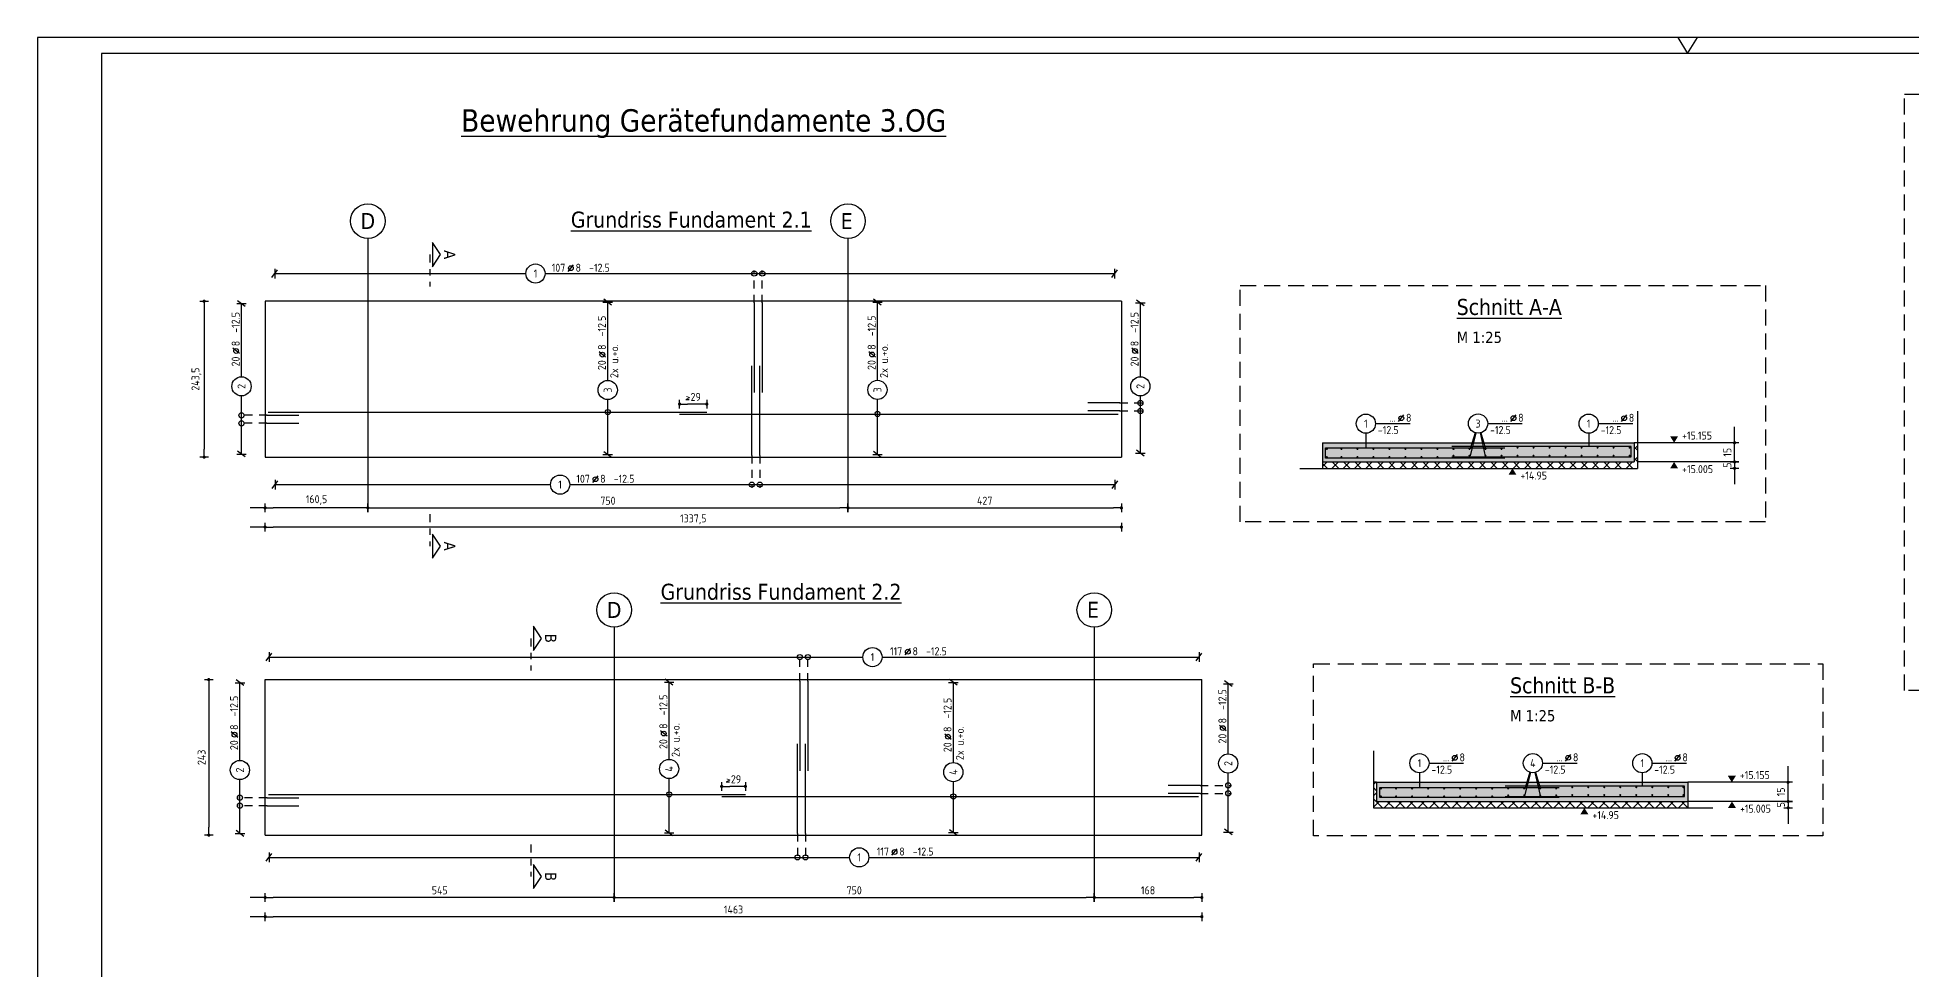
# Model space of a CAD drawing. Extents: x 22 to 185, y 12 to 71.
# Drawn here: x 133.61 to 162.88, y 47.18 to 61.74 of the extents above; entities that cross this region are included whole.
import ezdxf
from ezdxf.enums import TextEntityAlignment as Align

# ---------------------------------------------------------------- set-up
doc = ezdxf.new("R2010")
doc.units = 0
doc.header["$LTSCALE"] = 0.5
doc.header["$MEASUREMENT"] = 0
doc.header["$PDSIZE"] = 0.15
for name, pattern in [('AUSGEZOGEN', [1000.01, 1000, 0.01]), ('DASHDOTSMALL', [1.05, 0.5, -0.25, 0.05, -0.25]), ('STRICHLINIE', [0.75, 0.5, -0.25]), ('STRICHPUNKT2', [0.55, 0.25, -0.125, 0.05, -0.125]), ('VERDECKT', [0.375, 0.25, -0.125])]:
    doc.linetypes.add(name, pattern=pattern)
doc.layers.get('Defpoints').update_dxf_attribs({"linetype": 'CONTINUOUS'})
for name, color, linetype in [('ACHSEN', 7, 'CONTINUOUS'), ('APS', 7, 'CONTINUOUS'), ('BETON', 7, 'CONTINUOUS'), ('DETAIL', 7, 'CONTINUOUS'), ('grau_mittel', 7, 'CONTINUOUS'), ('HILFE', 7, 'CONTINUOUS'), ('koten', 7, 'CONTINUOUS'), ('MASSE', 7, 'CONTINUOUS'), ('OBJEKT', 7, 'CONTINUOUS'), ('RAHMEN', 7, 'CONTINUOUS'), ('RND', 7, 'CONTINUOUS'), ('SCHNITTE', 7, 'CONTINUOUS'), ('SFP_Achsen', 7, 'CONTINUOUS'), ('TEXT', 7, 'CONTINUOUS')]:
    doc.layers.add(name, color=color, linetype=linetype)
doc.layers.add('NOPLOT', color=7, linetype='CONTINUOUS', plot=False)
doc.styles.add('HELV', font='tahoma.ttf')
doc.styles.add('TXT', font='isocp.shx')
doc.dimstyles.new('DOT_I', dxfattribs={"dimscale": 0.5, "dimtxt": 0.25, "dimasz": 0.25, "dimexe": 0.1, "dimexo": 0.3, "dimgap": 0.1, "dimtad": 1, "dimdec": 3, "dimzin": 3, "dimtxsty": 'TXT', "dimblk": 'DOT', "dimblk1": 'DOT', "dimblk2": 'DOT', "dimsah": 1, "dimcen": 0.1, "dimse1": 1, "dimse2": 1, "dimazin": 0, "dimtfac": 1, "dimtdec": 4, "dimtix": 1, "dimtmove": 2, "dimatfit": 3, "dimldrblk": 'DOT', "dimfxl": 0, "dimtvp": 1, "dimtolj": 1, "dimtzin": 0, "dimarcsym": 0})

# ---------------------------------------------------------------- blocks, each defined once
blk = doc.blocks.new('SCHN-2')
at = {"layer": 'SCHNITTE', "color": 6, "linetype": 'Continuous'}
blk.add_lwpolyline([(0.378, 0.088), (0, 0.34), (-0.378, 0.088)], close=True, dxfattribs=at)
at = {"layer": 'SCHNITTE', "color": 1, "linetype": 'DASHDOTSMALL', "style": 'HELV'}
blk.add_attdef('SCHN-2', text='', height=0.35, dxfattribs=at).set_placement((0, 0.45), align=Align.CENTER)
blk = doc.blocks.new('DOT')
at = {"layer": 'MASSE', "color": 7, "linetype": 'Continuous'}
for p, q in [((0, 0), (-1, 0)), ((0, 0.54), (0, -0.54))]:
    blk.add_line(p, q, dxfattribs=at)
at = {"layer": 'MASSE', "color": 7, "linetype": 'Continuous', "const_width": 0.2}
blk.add_lwpolyline([(-0.1, 0, 1), (0.1, 0, 1)], format="xyb", close=True, dxfattribs=at)
blk = doc.blocks.new('*D301')
at = {"layer": 'Defpoints', "color": 0, "linetype": 'AUSGEZOGEN', "transparency": 16777216}
for p in [(136.287, 51.71), (136.287, 49.28), (136.287, 49.28)]:
    blk.add_point(p, dxfattribs=at)
at = {"layer": 'MASSE', "color": 0, "linetype": 'AUSGEZOGEN', "lineweight": -2, "transparency": 16777216}
blk.add_line((136.287, 51.585), (136.287, 49.405), dxfattribs=at)
at = {"layer": 'MASSE', "color": 0, "linetype": 'AUSGEZOGEN', "lineweight": -2, "transparency": 16777216, "xscale": 0.125, "yscale": 0.125, "zscale": 0.125}
for p, rotation in [((136.287, 51.71), 90), ((136.287, 49.28), 270)]:
    blk.add_blockref('DOT', p, dxfattribs=dict(at, rotation=rotation))
at = {"layer": 'MASSE', "color": 0, "linetype": 'AUSGEZOGEN', "transparency": 16777216, "insert": (136.175, 50.495), "char_height": 0.125, "attachment_point": 5, "rotation": 90, "style": 'TXT'}
blk.add_mtext('\\A1;243', dxfattribs=at)
blk = doc.blocks.new('*D306')
at = {"layer": 'Defpoints', "color": 0, "linetype": 'AUSGEZOGEN', "transparency": 16777216}
for p in [(137.167, 54.093), (137.167, 54.093), (150.542, 54.093)]:
    blk.add_point(p, dxfattribs=at)
at = {"layer": 'MASSE', "color": 0, "linetype": 'AUSGEZOGEN', "lineweight": -2, "transparency": 16777216}
blk.add_line((150.417, 54.093), (137.292, 54.093), dxfattribs=at)
at = {"layer": 'MASSE', "color": 0, "linetype": 'AUSGEZOGEN', "lineweight": -2, "transparency": 16777216, "xscale": 0.125, "yscale": 0.125, "zscale": 0.125, "rotation": 180}
blk.add_blockref('DOT', (137.167, 54.093), dxfattribs=at)
at = {"layer": 'MASSE', "color": 0, "linetype": 'AUSGEZOGEN', "lineweight": -2, "transparency": 16777216, "xscale": 0.125, "yscale": 0.125, "zscale": 0.125}
blk.add_blockref('DOT', (150.542, 54.093), dxfattribs=at)
at = {"layer": 'MASSE', "color": 0, "linetype": 'AUSGEZOGEN', "transparency": 16777216, "insert": (143.855, 54.214), "char_height": 0.125, "attachment_point": 5, "style": 'TXT'}
blk.add_mtext('\\A1;1337,5', dxfattribs=at)
blk = doc.blocks.new('*D307')
at = {"layer": 'Defpoints', "color": 0, "linetype": 'AUSGEZOGEN', "transparency": 16777216}
for p in [(137.169, 48.006), (137.169, 48.006), (151.799, 48.006)]:
    blk.add_point(p, dxfattribs=at)
at = {"layer": 'MASSE', "color": 0, "linetype": 'AUSGEZOGEN', "lineweight": -2, "transparency": 16777216}
blk.add_line((151.674, 48.006), (137.294, 48.006), dxfattribs=at)
at = {"layer": 'MASSE', "color": 0, "linetype": 'AUSGEZOGEN', "lineweight": -2, "transparency": 16777216, "xscale": 0.125, "yscale": 0.125, "zscale": 0.125, "rotation": 180}
blk.add_blockref('DOT', (137.169, 48.006), dxfattribs=at)
at = {"layer": 'MASSE', "color": 0, "linetype": 'AUSGEZOGEN', "lineweight": -2, "transparency": 16777216, "xscale": 0.125, "yscale": 0.125, "zscale": 0.125}
blk.add_blockref('DOT', (151.799, 48.006), dxfattribs=at)
at = {"layer": 'MASSE', "color": 0, "linetype": 'AUSGEZOGEN', "transparency": 16777216, "insert": (144.484, 48.118), "char_height": 0.125, "attachment_point": 5, "style": 'TXT'}
blk.add_mtext('\\A1;1463', dxfattribs=at)
blk = doc.blocks.new('lei_gre')
at = {"layer": 'RND', "color": 7, "linetype": 'Continuous'}
for p, q in [((-0.09, -0.12), (0.09, 0.12)), ((0, 0.15), (0, -0.15))]:
    blk.add_line(p, q, dxfattribs=at)
blk = doc.blocks.new('RND_LEI')
at = {"layer": 'RND', "color": 7, "linetype": 'Continuous'}
blk.add_line((1.022, 0.066), (1.19, 0.27), dxfattribs=at)
for centre, radius in [((0, 0), 0.3), ((1.106, 0.168), 0.075)]:
    blk.add_circle(centre, radius, dxfattribs=at)
at = {"layer": 'RND', "color": 7, "linetype": 'Continuous', "style": 'TXT'}
blk.add_attdef('POSL', text='', height=0.25, dxfattribs=at).set_placement((0, 0), align=Align.MIDDLE)
blk.add_attdef('ANZ', text='', height=0.25, dxfattribs=at).set_placement((0.931, 0.057), align=Align.RIGHT)
for tag, p in [('DUM', (1.253, 0.057)), ('ABSTD', (1.674, 0.057)), ('POSTXT', (0.374, -0.327))]:
    blk.add_attdef(tag, p, '', height=0.25, dxfattribs=at)
blk = doc.blocks.new('*D341')
at = {"layer": 'Defpoints', "color": 0, "linetype": 'AUSGEZOGEN', "transparency": 16777216}
for p in [(160.12, 55.411), (160.12, 55.411), (160.12, 55.111)]:
    blk.add_point(p, dxfattribs=at)
at = {"layer": 'MASSE', "color": 0, "linetype": 'AUSGEZOGEN', "lineweight": -2, "transparency": 16777216}
for p, q in [((160.12, 55.536), (160.12, 55.661)), ((160.12, 55.111), (160.12, 55.411)), ((160.12, 54.986), (160.12, 54.861))]:
    blk.add_line(p, q, dxfattribs=at)
at = {"layer": 'MASSE', "color": 0, "linetype": 'AUSGEZOGEN', "lineweight": -2, "transparency": 16777216, "xscale": 0.125, "yscale": 0.125, "zscale": 0.125}
for p, rotation in [((160.12, 55.411), 270), ((160.12, 55.111), 90)]:
    blk.add_blockref('DOT', p, dxfattribs=dict(at, rotation=rotation))
at = {"layer": 'MASSE', "color": 0, "linetype": 'AUSGEZOGEN', "transparency": 16777216, "insert": (160.008, 55.261), "char_height": 0.125, "attachment_point": 5, "rotation": 90, "style": 'TXT'}
blk.add_mtext('\\A1;15', dxfattribs=at)
blk = doc.blocks.new('okrd_u')
at = {"layer": 'koten', "color": 7, "linetype": 'Continuous'}
blk.add_solid([(-0.125, -0.202), (0.125, -0.202), (0, 0)], dxfattribs=at)
at = {"layer": 'koten', "style": 'TXT'}
blk.add_attdef('OKRD', (0.25, -0.35), '', height=0.25, dxfattribs=at)
blk = doc.blocks.new('okrd_o')
at = {"layer": 'koten', "color": 7, "linetype": 'Continuous'}
blk.add_solid([(-0.125, 0.202), (0.125, 0.202), (0, 0)], dxfattribs=at)
at = {"layer": 'koten', "style": 'TXT'}
blk.add_attdef('OKRD', (0.25, 0.1), '', height=0.25, dxfattribs=at)
blk = doc.blocks.new('*D342')
at = {"layer": 'Defpoints', "color": 0, "linetype": 'AUSGEZOGEN', "transparency": 16777216}
for p in [(160.957, 49.806), (160.957, 49.706), (160.957, 49.706)]:
    blk.add_point(p, dxfattribs=at)
at = {"layer": 'MASSE', "color": 0, "linetype": 'AUSGEZOGEN', "lineweight": -2, "transparency": 16777216}
for p, q in [((160.957, 49.931), (160.957, 50.056)), ((160.957, 49.806), (160.957, 49.706)), ((160.957, 49.581), (160.957, 49.456))]:
    blk.add_line(p, q, dxfattribs=at)
at = {"layer": 'MASSE', "color": 0, "linetype": 'AUSGEZOGEN', "lineweight": -2, "transparency": 16777216, "xscale": 0.125, "yscale": 0.125, "zscale": 0.125}
for p, rotation in [((160.957, 49.806), 270), ((160.957, 49.706), 90)]:
    blk.add_blockref('DOT', p, dxfattribs=dict(at, rotation=rotation))
at = {"layer": 'MASSE', "color": 0, "linetype": 'AUSGEZOGEN', "transparency": 16777216, "insert": (160.844, 49.756), "char_height": 0.125, "attachment_point": 5, "rotation": 90, "style": 'TXT'}
blk.add_mtext('\\A1;5', dxfattribs=at)
blk = doc.blocks.new('*D343')
at = {"layer": 'Defpoints', "color": 0, "linetype": 'AUSGEZOGEN', "transparency": 16777216}
for p in [(160.957, 50.106), (160.957, 50.106), (160.957, 49.806)]:
    blk.add_point(p, dxfattribs=at)
at = {"layer": 'MASSE', "color": 0, "linetype": 'AUSGEZOGEN', "lineweight": -2, "transparency": 16777216}
for p, q in [((160.957, 50.231), (160.957, 50.356)), ((160.957, 49.806), (160.957, 50.106)), ((160.957, 49.681), (160.957, 49.556))]:
    blk.add_line(p, q, dxfattribs=at)
at = {"layer": 'MASSE', "color": 0, "linetype": 'AUSGEZOGEN', "lineweight": -2, "transparency": 16777216, "xscale": 0.125, "yscale": 0.125, "zscale": 0.125}
for p, rotation in [((160.957, 50.106), 270), ((160.957, 49.806), 90)]:
    blk.add_blockref('DOT', p, dxfattribs=dict(at, rotation=rotation))
at = {"layer": 'MASSE', "color": 0, "linetype": 'AUSGEZOGEN', "transparency": 16777216, "insert": (160.844, 49.956), "char_height": 0.125, "attachment_point": 5, "rotation": 90, "style": 'TXT'}
blk.add_mtext('\\A1;15', dxfattribs=at)
blk = doc.blocks.new('*D353')
at = {"layer": 'Defpoints', "color": 0, "linetype": 'AUSGEZOGEN', "transparency": 16777216}
for p in [(160.12, 55.111), (160.12, 55.011), (160.12, 55.011)]:
    blk.add_point(p, dxfattribs=at)
at = {"layer": 'MASSE', "color": 0, "linetype": 'AUSGEZOGEN', "lineweight": -2, "transparency": 16777216}
for p, q in [((160.12, 55.236), (160.12, 55.361)), ((160.12, 55.111), (160.12, 55.011)), ((160.12, 54.886), (160.12, 54.761))]:
    blk.add_line(p, q, dxfattribs=at)
at = {"layer": 'MASSE', "color": 0, "linetype": 'AUSGEZOGEN', "lineweight": -2, "transparency": 16777216, "xscale": 0.125, "yscale": 0.125, "zscale": 0.125}
for p, rotation in [((160.12, 55.111), 270), ((160.12, 55.011), 90)]:
    blk.add_blockref('DOT', p, dxfattribs=dict(at, rotation=rotation))
at = {"layer": 'MASSE', "color": 0, "linetype": 'AUSGEZOGEN', "transparency": 16777216, "insert": (160.008, 55.061), "char_height": 0.125, "attachment_point": 5, "rotation": 90, "style": 'TXT'}
blk.add_mtext('\\A1;5', dxfattribs=at)
blk = doc.blocks.new('A1-19-0')
at = {"layer": 'RAHMEN'}
for p, q in [((103.1, 59.4), (0, 59.4)), ((0, 59.4), (0, 0))]:
    blk.add_line(p, q, dxfattribs=at)
at = {"layer": 'RAHMEN', "color": 7, "linetype": 'Continuous'}
for p, q in [((51.24, 59.4), (51.55, 58.9)), ((51.55, 58.9), (51.86, 59.4))]:
    blk.add_line(p, q, dxfattribs=at)
at = {"layer": 'RAHMEN', "color": 5}
for p, q in [((102.6, 58.9), (2, 58.9)), ((2, 58.9), (2, 0.5))]:
    blk.add_line(p, q, dxfattribs=at)
blk = doc.blocks.new('*D363')
at = {"layer": 'Defpoints', "color": 0, "linetype": 'AUSGEZOGEN', "transparency": 16777216}
for p in [(136.215, 57.621), (136.215, 55.186), (136.215, 55.186)]:
    blk.add_point(p, dxfattribs=at)
at = {"layer": 'MASSE', "color": 0, "linetype": 'AUSGEZOGEN', "lineweight": -2, "transparency": 16777216}
blk.add_line((136.215, 57.496), (136.215, 55.311), dxfattribs=at)
at = {"layer": 'MASSE', "color": 0, "linetype": 'AUSGEZOGEN', "lineweight": -2, "transparency": 16777216, "xscale": 0.125, "yscale": 0.125, "zscale": 0.125}
for p, rotation in [((136.215, 57.621), 90), ((136.215, 55.186), 270)]:
    blk.add_blockref('DOT', p, dxfattribs=dict(at, rotation=rotation))
at = {"layer": 'MASSE', "color": 0, "linetype": 'AUSGEZOGEN', "transparency": 16777216, "insert": (136.094, 56.404), "char_height": 0.125, "attachment_point": 5, "rotation": 90, "style": 'TXT'}
blk.add_mtext('\\A1;243,5', dxfattribs=at)
blk = doc.blocks.new('*D365')
at = {"layer": 'Defpoints', "color": 0, "linetype": 'AUSGEZOGEN', "transparency": 16777216}
for p in [(143.642, 56.015), (143.642, 56.015), (144.067, 56.015)]:
    blk.add_point(p, dxfattribs=at)
at = {"layer": 'MASSE', "color": 0, "linetype": 'AUSGEZOGEN', "lineweight": -2, "transparency": 16777216}
blk.add_line((143.942, 56.015), (143.767, 56.015), dxfattribs=at)
at = {"layer": 'MASSE', "color": 0, "linetype": 'AUSGEZOGEN', "lineweight": -2, "transparency": 16777216, "xscale": 0.125, "yscale": 0.125, "zscale": 0.125, "rotation": 180}
blk.add_blockref('DOT', (143.642, 56.015), dxfattribs=at)
at = {"layer": 'MASSE', "color": 0, "linetype": 'AUSGEZOGEN', "lineweight": -2, "transparency": 16777216, "xscale": 0.125, "yscale": 0.125, "zscale": 0.125}
blk.add_blockref('DOT', (144.067, 56.015), dxfattribs=at)
at = {"layer": 'MASSE', "color": 0, "linetype": 'AUSGEZOGEN', "transparency": 16777216, "insert": (143.855, 56.127), "char_height": 0.125, "attachment_point": 5, "style": 'TXT'}
blk.add_mtext('\\A1;>29', dxfattribs=at)
blk = doc.blocks.new('*D366')
at = {"layer": 'Defpoints', "color": 0, "linetype": 'AUSGEZOGEN', "transparency": 16777216}
for p in [(144.299, 50.041), (144.299, 50.041), (144.669, 50.041)]:
    blk.add_point(p, dxfattribs=at)
at = {"layer": 'MASSE', "color": 0, "linetype": 'AUSGEZOGEN', "lineweight": -2, "transparency": 16777216}
blk.add_line((144.544, 50.041), (144.424, 50.041), dxfattribs=at)
at = {"layer": 'MASSE', "color": 0, "linetype": 'AUSGEZOGEN', "lineweight": -2, "transparency": 16777216, "xscale": 0.125, "yscale": 0.125, "zscale": 0.125, "rotation": 180}
blk.add_blockref('DOT', (144.299, 50.041), dxfattribs=at)
at = {"layer": 'MASSE', "color": 0, "linetype": 'AUSGEZOGEN', "lineweight": -2, "transparency": 16777216, "xscale": 0.125, "yscale": 0.125, "zscale": 0.125}
blk.add_blockref('DOT', (144.669, 50.041), dxfattribs=at)
at = {"layer": 'MASSE', "color": 0, "linetype": 'AUSGEZOGEN', "transparency": 16777216, "insert": (144.484, 50.153), "char_height": 0.125, "attachment_point": 5, "style": 'TXT'}
blk.add_mtext('\\A1;>29', dxfattribs=at)
blk = doc.blocks.new('*D371')
at = {"layer": 'Defpoints', "color": 0, "linetype": 'AUSGEZOGEN', "transparency": 16777216}
for p in [(137.167, 54.393), (137.167, 54.393), (138.772, 54.393)]:
    blk.add_point(p, dxfattribs=at)
at = {"layer": 'MASSE', "color": 0, "linetype": 'AUSGEZOGEN', "lineweight": -2, "transparency": 16777216}
blk.add_line((138.647, 54.393), (137.292, 54.393), dxfattribs=at)
at = {"layer": 'MASSE', "color": 0, "linetype": 'AUSGEZOGEN', "lineweight": -2, "transparency": 16777216, "xscale": 0.125, "yscale": 0.125, "zscale": 0.125, "rotation": 180}
blk.add_blockref('DOT', (137.167, 54.393), dxfattribs=at)
at = {"layer": 'MASSE', "color": 0, "linetype": 'AUSGEZOGEN', "lineweight": -2, "transparency": 16777216, "xscale": 0.125, "yscale": 0.125, "zscale": 0.125}
blk.add_blockref('DOT', (138.772, 54.393), dxfattribs=at)
at = {"layer": 'MASSE', "color": 0, "linetype": 'AUSGEZOGEN', "transparency": 16777216, "insert": (137.97, 54.514), "char_height": 0.125, "attachment_point": 5, "style": 'TXT'}
blk.add_mtext('\\A1;160,5', dxfattribs=at)
blk = doc.blocks.new('*D372')
at = {"layer": 'Defpoints', "color": 0, "linetype": 'AUSGEZOGEN', "transparency": 16777216}
for p in [(138.772, 54.393), (146.272, 54.393), (146.272, 54.393)]:
    blk.add_point(p, dxfattribs=at)
at = {"layer": 'MASSE', "color": 0, "linetype": 'AUSGEZOGEN', "lineweight": -2, "transparency": 16777216}
blk.add_line((138.897, 54.393), (146.147, 54.393), dxfattribs=at)
at = {"layer": 'MASSE', "color": 0, "linetype": 'AUSGEZOGEN', "lineweight": -2, "transparency": 16777216, "xscale": 0.125, "yscale": 0.125, "zscale": 0.125, "rotation": 180}
blk.add_blockref('DOT', (138.772, 54.393), dxfattribs=at)
at = {"layer": 'MASSE', "color": 0, "linetype": 'AUSGEZOGEN', "lineweight": -2, "transparency": 16777216, "xscale": 0.125, "yscale": 0.125, "zscale": 0.125}
blk.add_blockref('DOT', (146.272, 54.393), dxfattribs=at)
at = {"layer": 'MASSE', "color": 0, "linetype": 'AUSGEZOGEN', "transparency": 16777216, "insert": (142.522, 54.505), "char_height": 0.125, "attachment_point": 5, "style": 'TXT'}
blk.add_mtext('\\A1;750', dxfattribs=at)
blk = doc.blocks.new('*D373')
at = {"layer": 'Defpoints', "color": 0, "linetype": 'AUSGEZOGEN', "transparency": 16777216}
for p in [(146.272, 54.393), (150.542, 54.393), (150.542, 54.393)]:
    blk.add_point(p, dxfattribs=at)
at = {"layer": 'MASSE', "color": 0, "linetype": 'AUSGEZOGEN', "lineweight": -2, "transparency": 16777216}
blk.add_line((146.397, 54.393), (150.417, 54.393), dxfattribs=at)
at = {"layer": 'MASSE', "color": 0, "linetype": 'AUSGEZOGEN', "lineweight": -2, "transparency": 16777216, "xscale": 0.125, "yscale": 0.125, "zscale": 0.125, "rotation": 180}
blk.add_blockref('DOT', (146.272, 54.393), dxfattribs=at)
at = {"layer": 'MASSE', "color": 0, "linetype": 'AUSGEZOGEN', "lineweight": -2, "transparency": 16777216, "xscale": 0.125, "yscale": 0.125, "zscale": 0.125}
blk.add_blockref('DOT', (150.542, 54.393), dxfattribs=at)
at = {"layer": 'MASSE', "color": 0, "linetype": 'AUSGEZOGEN', "transparency": 16777216, "insert": (148.407, 54.505), "char_height": 0.125, "attachment_point": 5, "style": 'TXT'}
blk.add_mtext('\\A1;427', dxfattribs=at)
blk = doc.blocks.new('*D374')
at = {"layer": 'Defpoints', "color": 0, "linetype": 'AUSGEZOGEN', "transparency": 16777216}
for p in [(137.169, 48.306), (137.169, 48.306), (142.619, 48.306)]:
    blk.add_point(p, dxfattribs=at)
at = {"layer": 'MASSE', "color": 0, "linetype": 'AUSGEZOGEN', "lineweight": -2, "transparency": 16777216}
blk.add_line((142.494, 48.306), (137.294, 48.306), dxfattribs=at)
at = {"layer": 'MASSE', "color": 0, "linetype": 'AUSGEZOGEN', "lineweight": -2, "transparency": 16777216, "xscale": 0.125, "yscale": 0.125, "zscale": 0.125, "rotation": 180}
blk.add_blockref('DOT', (137.169, 48.306), dxfattribs=at)
at = {"layer": 'MASSE', "color": 0, "linetype": 'AUSGEZOGEN', "lineweight": -2, "transparency": 16777216, "xscale": 0.125, "yscale": 0.125, "zscale": 0.125}
blk.add_blockref('DOT', (142.619, 48.306), dxfattribs=at)
at = {"layer": 'MASSE', "color": 0, "linetype": 'AUSGEZOGEN', "transparency": 16777216, "insert": (139.894, 48.418), "char_height": 0.125, "attachment_point": 5, "style": 'TXT'}
blk.add_mtext('\\A1;545', dxfattribs=at)
blk = doc.blocks.new('*D375')
at = {"layer": 'Defpoints', "color": 0, "linetype": 'AUSGEZOGEN', "transparency": 16777216}
for p in [(142.619, 48.306), (150.119, 48.306), (150.119, 48.306)]:
    blk.add_point(p, dxfattribs=at)
at = {"layer": 'MASSE', "color": 0, "linetype": 'AUSGEZOGEN', "lineweight": -2, "transparency": 16777216}
blk.add_line((142.744, 48.306), (149.994, 48.306), dxfattribs=at)
at = {"layer": 'MASSE', "color": 0, "linetype": 'AUSGEZOGEN', "lineweight": -2, "transparency": 16777216, "xscale": 0.125, "yscale": 0.125, "zscale": 0.125, "rotation": 180}
blk.add_blockref('DOT', (142.619, 48.306), dxfattribs=at)
at = {"layer": 'MASSE', "color": 0, "linetype": 'AUSGEZOGEN', "lineweight": -2, "transparency": 16777216, "xscale": 0.125, "yscale": 0.125, "zscale": 0.125}
blk.add_blockref('DOT', (150.119, 48.306), dxfattribs=at)
at = {"layer": 'MASSE', "color": 0, "linetype": 'AUSGEZOGEN', "transparency": 16777216, "insert": (146.369, 48.418), "char_height": 0.125, "attachment_point": 5, "style": 'TXT'}
blk.add_mtext('\\A1;750', dxfattribs=at)
blk = doc.blocks.new('*D376')
at = {"layer": 'Defpoints', "color": 0, "linetype": 'AUSGEZOGEN', "transparency": 16777216}
for p in [(150.119, 48.306), (151.799, 48.306), (151.799, 48.306)]:
    blk.add_point(p, dxfattribs=at)
at = {"layer": 'MASSE', "color": 0, "linetype": 'AUSGEZOGEN', "lineweight": -2, "transparency": 16777216}
blk.add_line((150.244, 48.306), (151.674, 48.306), dxfattribs=at)
at = {"layer": 'MASSE', "color": 0, "linetype": 'AUSGEZOGEN', "lineweight": -2, "transparency": 16777216, "xscale": 0.125, "yscale": 0.125, "zscale": 0.125, "rotation": 180}
blk.add_blockref('DOT', (150.119, 48.306), dxfattribs=at)
at = {"layer": 'MASSE', "color": 0, "linetype": 'AUSGEZOGEN', "lineweight": -2, "transparency": 16777216, "xscale": 0.125, "yscale": 0.125, "zscale": 0.125}
blk.add_blockref('DOT', (151.799, 48.306), dxfattribs=at)
at = {"layer": 'MASSE', "color": 0, "linetype": 'AUSGEZOGEN', "transparency": 16777216, "insert": (150.959, 48.418), "char_height": 0.125, "attachment_point": 5, "style": 'TXT'}
blk.add_mtext('\\A1;168', dxfattribs=at)

msp = doc.modelspace()

# ---------------------------------------------------------------- hatches: boundary and pattern name
at = {"layer": 'APS', "linetype": 'AUSGEZOGEN', "transparency": 33554687}
h = msp.add_hatch(dxfattribs=at)
h.set_pattern_fill('ANSI37', color=21, style=0, double=1)
h.set_pattern_definition([(45, (0, 0.35055), (-0.08838835, 0.08838835), []), (135, (0, 0.35055), (-0.08838835, -0.08838835), [])])
h.paths.add_polyline_path([(153.6828, 55.1105), (153.6829, 55.0105), (158.6029, 55.0105), (158.6029, 55.4105), (158.5529, 55.4105), (158.5529, 55.1105)])
at = {"layer": 'grau_mittel', "transparency": 33554687}
for points in [[(158.5529, 55.1105), (158.5529, 55.4105), (153.6829, 55.4105), (153.6829, 55.1105)], [(154.5294, 50.1057), (154.5294, 49.8057), (159.3894, 49.8057), (159.3894, 50.1057)]]:
    msp.add_hatch(color=61, dxfattribs=at).paths.add_polyline_path(points)
at = {"layer": 'HILFE', "linetype": 'AUSGEZOGEN', "transparency": 33554687}
h = msp.add_hatch(dxfattribs=at)
h.set_pattern_fill('ANSI37', color=21, style=0, double=1)
h.set_pattern_definition([(45, (-161.17895, -48.33104), (-0.088388348, 0.088388348), []), (135, (-161.17895, -48.33104), (-0.088388348, -0.088388348), [])])
h.paths.add_polyline_path([(159.3894, 49.7057), (159.3894, 49.8057), (154.5294, 49.8057), (154.5294, 50.1057), (154.4794, 50.1057), (154.4794, 49.7057)])

# ---------------------------------------------------------------- linework, layer by layer
at = {"layer": 'ACHSEN', "color": 140, "linetype": 'AUSGEZOGEN'}
for p, q in [((138.772, 58.6034), (138.772, 54.4601)), ((146.272, 58.6034), (146.272, 54.4601)), ((142.6195, 52.5272), (142.6195, 48.3731)), ((150.1195, 52.5272), (150.1195, 48.3731))]:
    msp.add_line(p, q, dxfattribs=at)
at = {"layer": 'BETON', "color": 6, "linetype": 'AUSGEZOGEN'}
for p, q in [((150.542, 57.6212), (137.167, 57.6212)), ((137.167, 57.6212), (137.167, 55.1862)), ((150.542, 57.6212), (150.542, 55.1862)), ((158.6029, 55.9018), (158.6029, 55.0105)), ((153.6829, 55.4105), (153.6829, 55.1105)), ((153.6829, 55.4105), (158.5529, 55.4105)), ((158.5529, 55.4105), (158.5529, 55.1105)), ((137.167, 55.1862), (150.542, 55.1862)), ((153.6829, 55.1105), (158.5529, 55.1105)), ((153.3272, 55.0105), (158.6029, 55.0105)), ((137.1695, 49.2803), (137.1695, 51.7103)), ((137.1695, 51.7103), (151.7995, 51.7103)), ((151.7995, 49.2803), (151.7995, 51.7103)), ((154.4794, 50.597), (154.4794, 49.7057)), ((154.5294, 50.1057), (159.3894, 50.1057)), ((154.5294, 50.1057), (154.5294, 49.8057)), ((159.3894, 50.1057), (159.3894, 49.8057)), ((154.5294, 49.8057), (159.3894, 49.8057)), ((154.4794, 49.7057), (159.7814, 49.7057)), ((137.1695, 49.2803), (151.7995, 49.2803))]:
    msp.add_line(p, q, dxfattribs=at)
at = {"layer": 'DETAIL', "color": 102, "linetype": 'STRICHLINIE'}
for points in [[(162.7747, 51.5382), (162.7747, 60.8584), (175.0861, 60.8584), (175.0861, 51.5382)], [(160.6017, 57.8674), (160.6017, 54.1754), (152.3988, 54.1754), (152.3988, 57.8674)], [(161.5017, 51.9553), (161.5017, 49.2679), (153.5458, 49.2679), (153.5458, 51.9553)]]:
    msp.add_lwpolyline(points, close=True, dxfattribs=at)
at = {"layer": 'HILFE', "color": 102, "linetype": 'AUSGEZOGEN'}
for p, q in [((160.0529, 55.4105), (158.6029, 55.4105)), ((160.0529, 55.1105), (158.6029, 55.1105)), ((160.8894, 50.1057), (159.3894, 50.1057)), ((160.8894, 49.8057), (159.3894, 49.8057))]:
    msp.add_line(p, q, dxfattribs=at)
at = {"layer": 'NOPLOT', "color": 191, "linetype": 'AUSGEZOGEN'}
for p, q in [((137.167, 54.3926), (136.9335, 54.3926)), ((137.167, 54.0926), (136.9335, 54.0926)), ((137.1695, 48.3056), (136.9359, 48.3056)), ((137.1695, 48.0056), (136.9359, 48.0056))]:
    msp.add_line(p, q, dxfattribs=at)
at = {"layer": 'OBJEKT', "color": 7, "linetype": 'AUSGEZOGEN'}
for p, q in [((143.7892, 56.0795), (143.7375, 56.0795)), ((158.6029, 55.4105), (158.5529, 55.4105)), ((153.6828, 55.1105), (153.6829, 55.0105)), ((144.4191, 50.1058), (144.3674, 50.1058)), ((154.5294, 50.1057), (154.4794, 50.1057)), ((159.3894, 49.8057), (159.3894, 49.7057))]:
    msp.add_line(p, q, dxfattribs=at)
at = {"layer": 'RND', "color": 7, "linetype": 'AUSGEZOGEN'}
for p, q in [((137.3178, 58.0539), (141.2405, 58.0539)), ((141.5405, 58.0539), (150.4372, 58.0539)), ((136.7982, 56.4414), (136.7982, 57.5847)), ((142.519, 56.3841), (142.519, 57.6072)), ((146.7325, 56.3869), (146.7325, 57.6066)), ((150.8391, 56.4413), (150.8391, 57.5949)), ((136.7982, 55.2346), (136.7982, 56.1414)), ((142.519, 55.2257), (142.519, 56.0841)), ((146.7325, 55.2262), (146.7325, 56.0869)), ((150.8391, 55.2484), (150.8391, 56.1413)), ((154.5116, 55.7092), (155.0516, 55.7092)), ((156.2638, 55.7099), (156.8038, 55.7099)), ((157.9923, 55.7092), (158.5323, 55.7092)), ((137.3217, 54.7566), (141.6247, 54.7566)), ((141.9247, 54.7566), (150.4423, 54.7566)), ((137.2282, 52.0617), (146.5039, 52.0617)), ((146.8039, 52.0617), (151.7552, 52.0617)), ((136.7737, 50.4468), (136.7737, 51.6618)), ((143.4783, 50.4643), (143.4783, 51.6695)), ((147.9176, 50.4147), (147.9176, 51.6664)), ((152.2113, 50.5495), (152.2113, 51.6452)), ((155.3482, 50.4043), (155.8882, 50.4043)), ((157.1195, 50.405), (157.6595, 50.405)), ((158.8289, 50.4043), (159.3689, 50.4043)), ((136.7737, 49.3064), (136.7737, 50.1468)), ((143.4783, 49.3142), (143.4783, 50.1643)), ((147.9176, 49.3188), (147.9176, 50.1147)), ((152.2113, 49.3284), (152.2113, 50.2495)), ((137.2285, 48.9325), (146.297, 48.9325)), ((146.597, 48.9325), (151.7554, 48.9325))]:
    msp.add_line(p, q, dxfattribs=at)
at = {"layer": 'RND', "color": 102, "linetype": 'VERDECKT'}
for p, q in [((144.8089, 57.5962), (144.8089, 58.1039)), ((144.9339, 57.5962), (144.9339, 58.1039)), ((150.517, 56.0316), (150.8891, 56.0316)), ((137.197, 55.8389), (136.7482, 55.8389)), ((137.192, 55.7139), (136.7482, 55.7139)), ((150.517, 55.9066), (150.8891, 55.9066)), ((144.7701, 55.2112), (144.7701, 54.7066)), ((144.8951, 55.2112), (144.8951, 54.7066)), ((145.5211, 51.6853), (145.5211, 52.1117)), ((145.6461, 51.6853), (145.6461, 52.1117)), ((151.7745, 50.0582), (152.2613, 50.0582)), ((137.1945, 49.8655), (136.7237, 49.8655)), ((151.7745, 49.9332), (152.2613, 49.9332)), ((137.1945, 49.7405), (136.7237, 49.7405)), ((145.4823, 49.3053), (145.4823, 48.8825)), ((145.6073, 49.3053), (145.6073, 48.8825))]:
    msp.add_line(p, q, dxfattribs=at)
at = {"layer": 'RND', "color": 102, "linetype": 'AUSGEZOGEN'}
for p, q in [((154.3616, 55.5592), (154.3616, 55.3305)), ((156.0686, 55.5668), (155.989, 55.3147)), ((156.0782, 55.5641), (155.9915, 55.2086)), ((156.1458, 55.5633), (156.2247, 55.2024)), ((156.156, 55.5659), (156.2297, 55.3147)), ((157.8423, 55.5592), (157.8423, 55.3505)), ((155.1982, 50.2543), (155.1982, 50.0257)), ((156.9329, 50.2595), (156.841, 49.8944)), ((156.9248, 50.2618), (156.8447, 50.0059)), ((157.0026, 50.2587), (157.084, 49.8981)), ((157.0119, 50.2611), (157.0828, 50.0208)), ((158.6789, 50.2543), (158.6789, 50.0457))]:
    msp.add_line(p, q, dxfattribs=at)
at = {"layer": 'RND', "color": 7, "linetype": 'AUSGEZOGEN'}
for points, const_width in [([(144.8039, 57.5962, 1), (144.8139, 57.5962, 1)], 0.01), ([(144.9289, 57.5962, 1), (144.9389, 57.5962, 1)], 0.01), ([(150.512, 56.0316, 1), (150.522, 56.0316, 1)], 0.01), ([(150.512, 55.9066, 1), (150.522, 55.9066, 1)], 0.01), ([(137.187, 55.8389, 1), (137.197, 55.8389, 1)], 0.01), ([(137.187, 55.7139, 1), (137.197, 55.7139, 1)], 0.01), ([(153.7435, 55.313, 1), (153.7595, 55.313, 1)], 0.016), ([(153.9719, 55.313, 1), (153.9879, 55.313, 1)], 0.016), ([(154.2219, 55.313, 1), (154.2379, 55.313, 1)], 0.016), ([(154.4719, 55.313, 1), (154.4879, 55.313, 1)], 0.016), ([(154.7219, 55.313, 1), (154.7379, 55.313, 1)], 0.016), ([(154.9719, 55.313, 1), (154.9879, 55.313, 1)], 0.016), ([(155.2219, 55.313, 1), (155.2379, 55.313, 1)], 0.016), ([(155.4719, 55.313, 1), (155.4879, 55.313, 1)], 0.016), ([(155.7219, 55.3116, 1), (155.7379, 55.3116, 1)], 0.016), ([(155.9719, 55.3144, 1), (155.9879, 55.3144, 1)], 0.016), ([(156.2219, 55.3144, 1), (156.2379, 55.3144, 1)], 0.016), ([(156.4719, 55.3144, 1), (156.4879, 55.3144, 1)], 0.016), ([(156.7219, 55.3342, 1), (156.7379, 55.3342, 1)], 0.016), ([(156.9719, 55.3342, 1), (156.9879, 55.3342, 1)], 0.016), ([(157.2219, 55.3342, 1), (157.2379, 55.3342, 1)], 0.016), ([(157.4719, 55.3342, 1), (157.4879, 55.3342, 1)], 0.016), ([(157.7219, 55.3342, 1), (157.7379, 55.3342, 1)], 0.016), ([(157.9719, 55.3342, 1), (157.9879, 55.3342, 1)], 0.016), ([(158.2219, 55.3342, 1), (158.2379, 55.3342, 1)], 0.016), ([(158.4719, 55.3342, 1), (158.4879, 55.3342, 1)], 0.016), ([(144.7651, 55.2112, 1), (144.7751, 55.2112, 1)], 0.01), ([(144.8901, 55.2112, 1), (144.9001, 55.2112, 1)], 0.01), ([(153.7435, 55.1862, 1), (153.7595, 55.1862, 1)], 0.016), ([(153.9719, 55.1862, 1), (153.9879, 55.1862, 1)], 0.016), ([(154.2219, 55.1862, 1), (154.2379, 55.1862, 1)], 0.016), ([(154.4719, 55.1862, 1), (154.4879, 55.1862, 1)], 0.016), ([(154.7219, 55.1862, 1), (154.7379, 55.1862, 1)], 0.016), ([(154.9719, 55.1862, 1), (154.9879, 55.1862, 1)], 0.016), ([(155.2219, 55.1862, 1), (155.2379, 55.1862, 1)], 0.016), ([(155.4719, 55.1862, 1), (155.4879, 55.1862, 1)], 0.016), ([(155.7219, 55.2076, 1), (155.7379, 55.2076, 1)], 0.016), ([(155.9719, 55.2076, 1), (155.9879, 55.2076, 1)], 0.016), ([(156.2219, 55.2076, 1), (156.2379, 55.2076, 1)], 0.016), ([(156.4719, 55.2076, 1), (156.4879, 55.2076, 1)], 0.016), ([(156.7219, 55.2069, 1), (156.7379, 55.2069, 1)], 0.016), ([(156.9719, 55.2069, 1), (156.9879, 55.2069, 1)], 0.016), ([(157.2219, 55.2069, 1), (157.2379, 55.2069, 1)], 0.016), ([(157.4719, 55.2069, 1), (157.4879, 55.2069, 1)], 0.016), ([(157.7219, 55.2069, 1), (157.7379, 55.2069, 1)], 0.016), ([(157.9719, 55.2069, 1), (157.9879, 55.2069, 1)], 0.016), ([(158.2219, 55.2069, 1), (158.2379, 55.2069, 1)], 0.016), ([(158.4719, 55.2069, 1), (158.4879, 55.2069, 1)], 0.016), ([(145.5161, 51.6853, 1), (145.5261, 51.6853, 1)], 0.01), ([(145.6411, 51.6853, 1), (145.6511, 51.6853, 1)], 0.01), ([(151.7695, 50.0582, 1), (151.7795, 50.0582, 1)], 0.01), ([(137.1895, 49.8655, 1), (137.1995, 49.8655, 1)], 0.01), ([(151.7695, 49.9332, 1), (151.7795, 49.9332, 1)], 0.01), ([(154.5876, 50.0082, 1), (154.6036, 50.0082, 1)], 0.016), ([(154.5876, 49.8853, 1), (154.6036, 49.8853, 1)], 0.016), ([(154.8261, 50.0082, 1), (154.8421, 50.0082, 1)], 0.016), ([(154.8261, 49.8853, 1), (154.8421, 49.8853, 1)], 0.016), ([(155.0761, 50.0082, 1), (155.0921, 50.0082, 1)], 0.016), ([(155.0761, 49.8853, 1), (155.0921, 49.8853, 1)], 0.016), ([(155.3261, 50.0082, 1), (155.3421, 50.0082, 1)], 0.016), ([(155.3261, 49.8853, 1), (155.3421, 49.8853, 1)], 0.016), ([(155.5761, 50.0082, 1), (155.5921, 50.0082, 1)], 0.016), ([(155.5761, 49.8853, 1), (155.5921, 49.8853, 1)], 0.016), ([(155.8261, 50.0082, 1), (155.8421, 50.0082, 1)], 0.016), ([(155.8261, 49.8853, 1), (155.8421, 49.8853, 1)], 0.016), ([(156.0761, 50.0082, 1), (156.0921, 50.0082, 1)], 0.016), ([(156.0761, 49.8853, 1), (156.0921, 49.8853, 1)], 0.016), ([(156.3261, 50.0082, 1), (156.3421, 50.0082, 1)], 0.016), ([(156.3261, 49.8853, 1), (156.3421, 49.8853, 1)], 0.016), ([(156.5761, 50.0097, 1), (156.5921, 50.0097, 1)], 0.016), ([(156.5761, 49.9024, 1), (156.5921, 49.9024, 1)], 0.016), ([(156.8261, 50.0097, 1), (156.8421, 50.0097, 1)], 0.016), ([(156.8261, 49.9024, 1), (156.8421, 49.9024, 1)], 0.016), ([(157.0761, 50.0097, 1), (157.0921, 50.0097, 1)], 0.016), ([(157.0761, 49.9024, 1), (157.0921, 49.9024, 1)], 0.016), ([(157.3261, 50.0097, 1), (157.3421, 50.0097, 1)], 0.016), ([(157.3261, 49.9024, 1), (157.3421, 49.9024, 1)], 0.016), ([(157.5761, 50.0289, 1), (157.5921, 50.0289, 1)], 0.016), ([(157.5761, 49.906, 1), (157.5921, 49.906, 1)], 0.016), ([(157.8261, 50.0289, 1), (157.8421, 50.0289, 1)], 0.016), ([(157.8261, 49.906, 1), (157.8421, 49.906, 1)], 0.016), ([(158.0761, 50.0289, 1), (158.0921, 50.0289, 1)], 0.016), ([(158.0761, 49.906, 1), (158.0921, 49.906, 1)], 0.016), ([(158.3261, 50.0289, 1), (158.3421, 50.0289, 1)], 0.016), ([(158.3261, 49.906, 1), (158.3421, 49.906, 1)], 0.016), ([(158.5761, 50.0289, 1), (158.5921, 50.0289, 1)], 0.016), ([(158.5761, 49.906, 1), (158.5921, 49.906, 1)], 0.016), ([(158.8261, 50.0289, 1), (158.8421, 50.0289, 1)], 0.016), ([(158.8261, 49.906, 1), (158.8421, 49.906, 1)], 0.016), ([(159.0761, 50.0289, 1), (159.0921, 50.0289, 1)], 0.016), ([(159.0761, 49.906, 1), (159.0921, 49.906, 1)], 0.016), ([(159.3132, 50.0289, 1), (159.3292, 50.0289, 1)], 0.016), ([(159.3132, 49.906, 1), (159.3292, 49.906, 1)], 0.016), ([(137.1895, 49.7405, 1), (137.1995, 49.7405, 1)], 0.01), ([(145.4773, 49.3053, 1), (145.4873, 49.3053, 1)], 0.01), ([(145.6023, 49.3053, 1), (145.6123, 49.3053, 1)], 0.01)]:
    msp.add_lwpolyline(points, format="xyb", close=True, dxfattribs=dict(at, const_width=const_width))
at = {"layer": 'RND', "color": 1, "linetype": 'AUSGEZOGEN'}
for points in [[(144.8089, 57.5962), (144.8089, 56.1962)], [(144.9339, 57.5962), (144.9339, 56.1962)], [(144.7701, 55.2112), (144.7701, 56.6112)], [(144.8951, 55.2112), (144.8951, 56.6112)], [(150.517, 56.0316), (150.017, 56.0316)], [(137.192, 55.8389), (137.692, 55.8389)], [(137.192, 55.7139), (137.692, 55.7139)], [(137.217, 55.8897), (144.067, 55.8897)], [(143.642, 55.8593), (150.492, 55.8593)], [(150.517, 55.9066), (150.017, 55.9066)], [(156.5329, 55.1705), (153.7329, 55.1705), (153.7329, 55.3305), (156.5329, 55.3305)], [(155.7029, 55.1905), (158.5029, 55.1905), (158.5029, 55.3505), (155.7029, 55.3505)], [(145.5211, 51.6853), (145.5211, 50.2853)], [(145.6461, 51.6853), (145.6461, 50.2853)], [(145.4823, 49.3053), (145.4823, 50.7053)], [(145.6073, 49.3053), (145.6073, 50.7053)], [(151.7745, 50.0582), (151.2745, 50.0582)], [(137.1945, 49.8655), (137.6945, 49.8655)], [(137.2195, 49.9162), (144.6695, 49.9162)], [(144.2995, 49.8859), (151.7495, 49.8859)], [(151.7745, 49.9332), (151.2745, 49.9332)], [(157.3794, 49.8657), (154.5794, 49.8657), (154.5794, 50.0257), (157.3794, 50.0257)], [(156.5394, 49.8857), (159.3394, 49.8857), (159.3394, 50.0457), (156.5394, 50.0457)], [(137.1945, 49.7405), (137.6945, 49.7405)]]:
    msp.add_lwpolyline(points, dxfattribs=at)
at = {"layer": 'RND', "color": 7, "linetype": 'AUSGEZOGEN'}
for centre in [(144.8089, 58.0539), (144.9339, 58.0539), (142.519, 55.8897), (150.8391, 56.0316), (150.8391, 55.9066), (136.7982, 55.8389), (136.7982, 55.7139), (146.7325, 55.8593), (144.7701, 54.7566), (144.8951, 54.7566), (145.5211, 52.0617), (145.6461, 52.0617), (152.2113, 50.0582), (136.7737, 49.8655), (136.7737, 49.7405), (143.4783, 49.9162), (147.9176, 49.8859), (152.2113, 49.9332), (145.4823, 48.9325), (145.6073, 48.9325)]:
    msp.add_circle(centre, 0.04, dxfattribs=at)
at = {"layer": 'SCHNITTE', "color": 6, "linetype": 'STRICHPUNKT2'}
for p, q in [((139.7389, 58.3492), (139.7389, 57.8492)), ((139.7389, 54.2948), (139.7389, 53.7948)), ((141.3156, 52.3546), (141.3156, 51.8546)), ((141.3156, 49.1331), (141.3156, 48.6331))]:
    msp.add_line(p, q, dxfattribs=at)
at = {"layer": 'SFP_Achsen', "color": 7, "linetype": 'AUSGEZOGEN'}
for centre in [(138.772, 58.8739), (146.272, 58.8739), (142.6195, 52.7977), (150.1195, 52.7977)]:
    msp.add_circle(centre, 0.2705, dxfattribs=at)

# ---------------------------------------------------------------- block references
at = {"layer": 'koten', "color": 7, "linetype": 'AUSGEZOGEN', "xscale": 0.5, "yscale": 0.5, "zscale": 0.5}
for name, p, values in [('okrd_o', (159.176, 55.4105), {'OKRD': '+15.155'}), ('okrd_u', (156.651, 55.0105), {'OKRD': '+14.95'}), ('okrd_o', (160.0779, 50.1057), {'OKRD': '+15.155'}), ('okrd_u', (157.7744, 49.7057), {'OKRD': '+14.95'})]:
    msp.add_blockref(name, p, dxfattribs=at).add_auto_attribs(values)
at = {"layer": 'koten', "color": 102, "linetype": 'AUSGEZOGEN', "xscale": 0.5, "yscale": 0.5, "zscale": 0.5}
for p in [(159.1762, 55.1105), (160.0801, 49.8057)]:
    msp.add_blockref('okrd_u', p, dxfattribs=at).add_auto_attribs({'OKRD': '+15.005'})
at = {"layer": 'RAHMEN', "color": 7, "linetype": 'AUSGEZOGEN', "xscale": 0.5, "yscale": 0.5, "zscale": 0.5}
msp.add_blockref('A1-19-0', (133.6116, 32.0422), dxfattribs=at)
at = {"layer": 'RND', "color": 7, "linetype": 'AUSGEZOGEN', "xscale": 0.5, "yscale": 0.5, "zscale": 0.5}
for p in [(137.3178, 58.0539), (150.4372, 58.0539), (137.3217, 54.7566), (150.4423, 54.7566), (137.2282, 52.0617), (151.7552, 52.0617), (137.2285, 48.9325), (151.7554, 48.9325)]:
    msp.add_blockref('lei_gre', p, dxfattribs=at)
for p, values in [((141.3905, 58.0539), {'POSL': '1', 'DUM': '8', 'ANZ': '107', 'ABSTD': '-12.5'}), ((154.3616, 55.7092), {'POSL': '1', 'DUM': '8', 'ANZ': '...', 'POSTXT': '-12.5'}), ((156.1138, 55.7099), {'POSL': '3', 'DUM': '8', 'ANZ': '...', 'POSTXT': '-12.5'}), ((157.8423, 55.7092), {'POSL': '1', 'DUM': '8', 'ANZ': '...', 'POSTXT': '-12.5'}), ((141.7747, 54.7566), {'POSL': '1', 'DUM': '8', 'ANZ': '107', 'ABSTD': '-12.5'}), ((146.6539, 52.0617), {'POSL': '1', 'DUM': '8', 'ANZ': '117', 'ABSTD': '-12.5'}), ((155.1982, 50.4043), {'POSL': '1', 'DUM': '8', 'ANZ': '...', 'POSTXT': '-12.5'}), ((156.9695, 50.405), {'POSL': '4', 'DUM': '8', 'ANZ': '...', 'POSTXT': '-12.5'}), ((158.6789, 50.4043), {'POSL': '1', 'DUM': '8', 'ANZ': '...', 'POSTXT': '-12.5'}), ((146.447, 48.9325), {'POSL': '1', 'DUM': '8', 'ANZ': '117', 'ABSTD': '-12.5'})]:
    msp.add_blockref('RND_LEI', p, dxfattribs=at).add_auto_attribs(values)
at = {"layer": 'RND', "color": 7, "linetype": 'AUSGEZOGEN', "xscale": 0.5, "yscale": 0.5, "zscale": 0.5, "rotation": 90}
for p, values in [((136.7982, 56.2914), {'POSL': '2', 'DUM': '8', 'ANZ': '20', 'ABSTD': '-12.5'}), ((142.519, 56.2341), {'POSL': '3', 'DUM': '8', 'ANZ': '20', 'ABSTD': '-12.5', 'POSTXT': '2x u.+o.'}), ((146.7325, 56.2369), {'POSL': '3', 'DUM': '8', 'ANZ': '20', 'ABSTD': '-12.5', 'POSTXT': '2x u.+o.'}), ((150.8391, 56.2913), {'POSL': '2', 'DUM': '8', 'ANZ': '20', 'ABSTD': '-12.5'}), ((152.2113, 50.3995), {'POSL': '2', 'DUM': '8', 'ANZ': '20', 'ABSTD': '-12.5'}), ((136.7737, 50.2968), {'POSL': '2', 'DUM': '8', 'ANZ': '20', 'ABSTD': '-12.5'}), ((143.4783, 50.3143), {'POSL': '4', 'DUM': '8', 'ANZ': '20', 'ABSTD': '-12.5', 'POSTXT': '2x u.+o.'}), ((147.9176, 50.2647), {'POSL': '4', 'DUM': '8', 'ANZ': '20', 'ABSTD': '-12.5', 'POSTXT': '2x u.+o.'})]:
    msp.add_blockref('RND_LEI', p, dxfattribs=at).add_auto_attribs(values)
for p in [(136.7982, 57.5847), (142.519, 57.6072), (146.7325, 57.6066), (150.8391, 57.5949), (136.7982, 55.2346), (142.519, 55.2257), (146.7325, 55.2262), (150.8391, 55.2484), (136.7737, 51.6618), (143.4783, 51.6695), (147.9176, 51.6664), (152.2113, 51.6452), (136.7737, 49.3064), (143.4783, 49.3142), (147.9176, 49.3188), (152.2113, 49.3284)]:
    msp.add_blockref('lei_gre', p, dxfattribs=at)
at = {"layer": 'SCHNITTE', "color": 6, "linetype": 'STRICHPUNKT2', "xscale": 0.5, "yscale": 0.5, "zscale": 0.5, "rotation": 270}
for p, values in [((139.7389, 58.3492), {'SCHN-2': 'A'}), ((139.7389, 53.7948), {'SCHN-2': 'A'}), ((141.3156, 52.3546), {'SCHN-2': 'B'}), ((141.3156, 48.6331), {'SCHN-2': 'B'})]:
    msp.add_blockref('SCHN-2', p, dxfattribs=at).add_auto_attribs(values)

# ---------------------------------------------------------------- texts
at = {"layer": 'SFP_Achsen', "color": 6, "linetype": 'AUSGEZOGEN', "style": 'HELV'}
for s, p in [('D', (138.658, 58.7495)), ('E', (146.158, 58.7495)), ('D', (142.5054, 52.6733)), ('E', (150.0054, 52.6767))]:
    msp.add_text(s, height=0.25, dxfattribs=at).set_placement(p)
at = {"layer": 'TEXT', "color": 5, "linetype": 'AUSGEZOGEN', "style": 'HELV'}
msp.add_text('%%UBewehrung Gerätefundamente 3.OG', height=0.35, dxfattribs=at).set_placement((140.2297, 60.2713))
at = {"layer": 'TEXT', "color": 6, "linetype": 'AUSGEZOGEN', "style": 'HELV'}
for s, p in [('%%UGrundriss Fundament 2.1', (141.9426, 58.7717)), ('%%USchnitt A-A', (155.7802, 57.4075)), ('%%UGrundriss Fundament 2.2', (143.3455, 52.9577)), ('%%USchnitt B-B', (156.6137, 51.4954))]:
    msp.add_text(s, height=0.25, dxfattribs=at).set_placement(p)
at = {"layer": 'TEXT', "color": 1, "linetype": 'AUSGEZOGEN', "style": 'HELV'}
for p in [(155.7802, 56.97), (156.6137, 51.0579)]:
    msp.add_text('M 1:25', height=0.175, dxfattribs=at).set_placement(p)

# ---------------------------------------------------------------- dimensions: what is measured, and where the dimension line sits
at = {"layer": 'MASSE', "color": 7, "linetype": 'AUSGEZOGEN'}
for base, p1, p2, override, picture, middle in [((136.2155, 55.1862), (136.2155, 57.6212), (136.2155, 55.1862), {"dimdec": 1, "dimlfac": 100}, '*D363', (136.0936, 56.4037)), ((160.1204, 55.4105), (160.1204, 55.1105), (160.1204, 55.4105), {"dimdec": 0, "dimlfac": 50}, '*D341', (160.0079, 55.2605)), ((160.1204, 55.0105), (160.1204, 55.1105), (160.1204, 55.0105), {"dimdec": 0, "dimlfac": 50}, '*D353', (160.0079, 55.0605)), ((136.2874, 49.2803), (136.2874, 51.7103), (136.2874, 49.2803), {"dimdec": 0, "dimlfac": 100}, '*D301', (136.1749, 50.4953)), ((160.9569, 50.1057), (160.9569, 49.8057), (160.9569, 50.1057), {"dimdec": 0, "dimlfac": 50}, '*D343', (160.8444, 49.9557)), ((160.9569, 49.7057), (160.9569, 49.8057), (160.9569, 49.7057), {"dimdec": 0, "dimlfac": 50}, '*D342', (160.8444, 49.7557))]:
    dim = msp.add_linear_dim(base=base, p1=p1, p2=p2, angle=90, dimstyle='DOT_I', override=override, dxfattribs=at)
    dim.commit()
    dim.dimension.update_dxf_attribs({"geometry": picture, "text_midpoint": middle})
for base, p1, p2, override, picture, middle in [((143.642, 56.0146), (144.067, 56.0146), (143.642, 56.0146), {"dimdec": 1, "dimlfac": 100}, '*D365', (143.8545, 56.1271)), ((144.2995, 50.0408), (144.6695, 50.0408), (144.2995, 50.0408), {"dimdec": 0, "dimlfac": 100}, '*D366', (144.4845, 50.1533))]:
    dim = msp.add_linear_dim(base=base, p1=p1, p2=p2, text='>29', dimstyle='DOT_I', override=override, dxfattribs=at)
    dim.commit()
    dim.dimension.update_dxf_attribs({"geometry": picture, "text_midpoint": middle})
for base, p1, p2, override, picture, middle in [((137.167, 54.3926), (138.772, 54.3926), (137.167, 54.3926), {"dimdec": 1, "dimlfac": 100}, '*D371', (137.9695, 54.5145)), ((146.272, 54.3926), (138.772, 54.3926), (146.272, 54.3926), {"dimdec": 0, "dimlfac": 100}, '*D372', (142.522, 54.5051)), ((150.542, 54.3926), (146.272, 54.3926), (150.542, 54.3926), {"dimdec": 0, "dimlfac": 100}, '*D373', (148.407, 54.5051)), ((137.167, 54.0926), (150.542, 54.0926), (137.167, 54.0926), {"dimdec": 1, "dimlfac": 100}, '*D306', (143.8545, 54.2145)), ((137.1695, 48.3056), (142.6195, 48.3056), (137.1695, 48.3056), {"dimdec": 0, "dimlfac": 100}, '*D374', (139.8945, 48.4181)), ((150.1195, 48.3056), (142.6195, 48.3056), (150.1195, 48.3056), {"dimdec": 0, "dimlfac": 100}, '*D375', (146.3695, 48.4181)), ((151.7995, 48.3056), (150.1195, 48.3056), (151.7995, 48.3056), {"dimdec": 0, "dimlfac": 100}, '*D376', (150.9595, 48.4181)), ((137.1695, 48.0056), (151.7995, 48.0056), (137.1695, 48.0056), {"dimdec": 0, "dimlfac": 100}, '*D307', (144.4845, 48.1181))]:
    dim = msp.add_linear_dim(base=base, p1=p1, p2=p2, dimstyle='DOT_I', override=override, dxfattribs=at)
    dim.commit()
    dim.dimension.update_dxf_attribs({"geometry": picture, "text_midpoint": middle})

doc.saveas('drawing.dxf')
